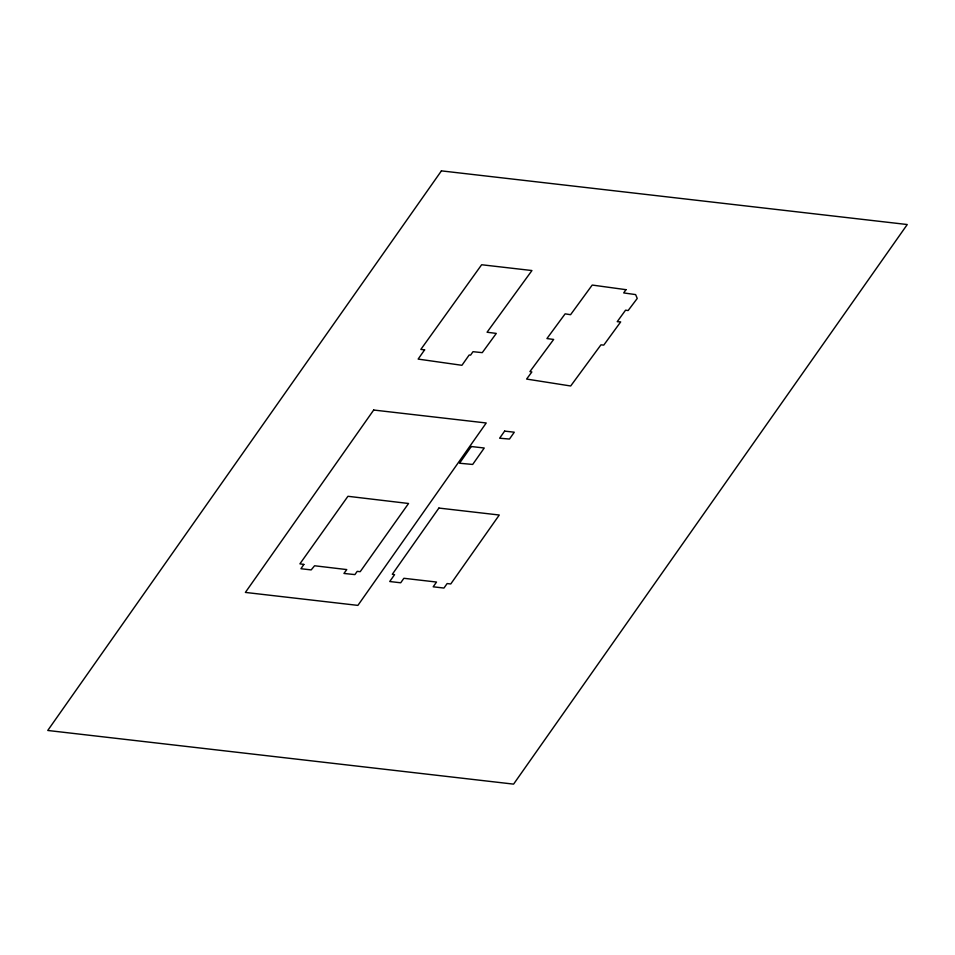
<?xml version="1.0" encoding="UTF-8"?>
<svg xmlns="http://www.w3.org/2000/svg" width="955" height="955" viewBox="0 0 955 955"><rect width="100%" height="100%" fill="white"/><g stroke="black" fill="none" stroke-linecap="round" stroke-linejoin="round"><path stroke-width="1.43" d="M303.857 564.417L300.944 568.726L311.175 569.908L314.577 565.766L346.772 569.586L343.931 573.454L354.914 574.6L357.206 571.353L360.19 571.699L408.549 503.488L347.942 496.29L299.906 563.844L303.857 564.417M441.413 170.873L47.75 730.468L513.587 784.127L907.25 224.532L441.413 170.873M373.692 410.029L245.375 592.422L357.898 605.386L486.226 422.981L373.692 410.029M424.617 349.864L418.135 359.092L461.934 365.299L469.18 354.997L470.564 355.153L473 351.691L482.263 352.646L496.29 333.414L487.062 332.233L531.947 270.54L481.642 264.75L420.833 349.423L424.617 349.864M471.281 446.522L459.522 463.235L472.677 464.452L484.245 448.014L471.281 446.522M438.894 508.06L392.302 574.289L394.57 574.647L389.724 581.523L400.706 582.789L403.87 578.288L436.531 582.049L433.176 586.812L443.968 588.053L447.131 583.553L450.76 583.971L499.274 515.02L438.894 508.06M504.634 431.099L499.62 438.226L509.481 439.049L514.291 432.209L504.634 431.099M625.991 289.675L623.699 292.922L635.624 294.594L637.248 298.438L628.127 310.554L625.573 310.16L617.205 321.692L620.69 321.895L603.763 345.113L600.958 344.839L570.684 385.987L526.599 379.063L531.863 371.961L529.93 371.591L553.661 339.443L546.929 338.571L565.133 313.837L570.565 314.708L592.219 285.056L625.991 289.675"/></g></svg>
